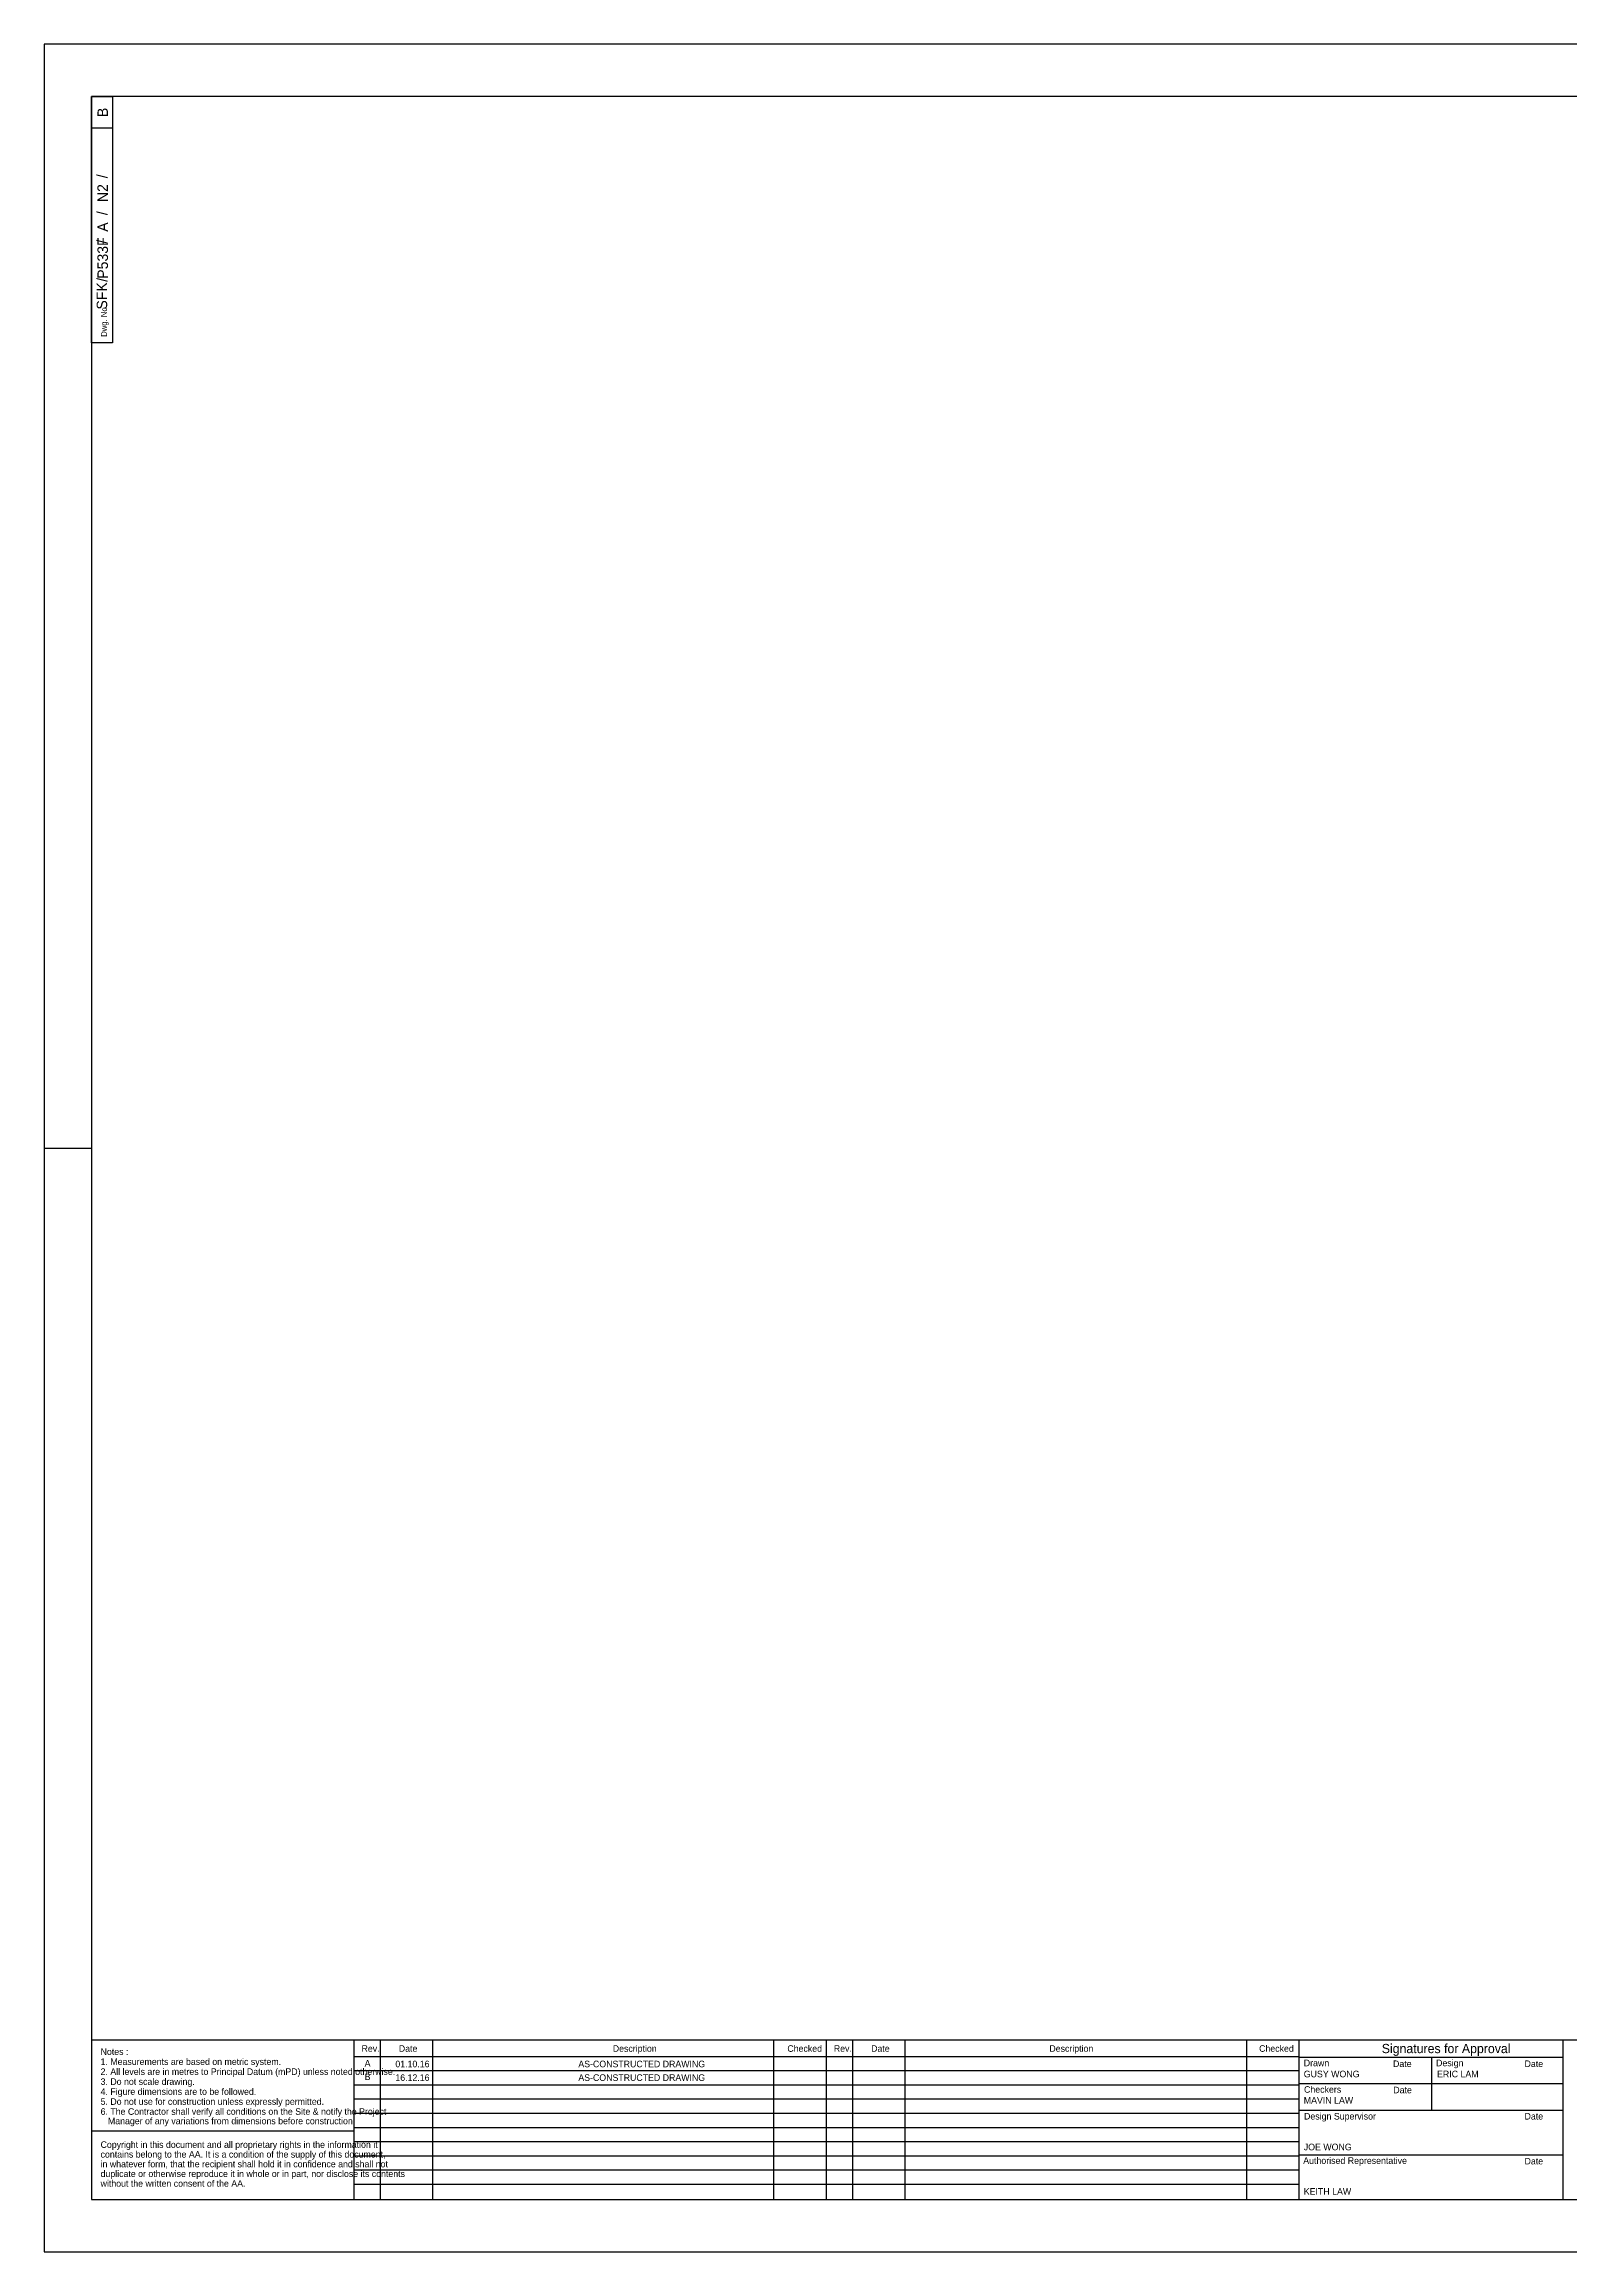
# Model space of a CAD drawing. Extents: x 811101.77 to 811103.08, y 822273.92 to 822274.76.
# Drawn here: x 811101.772 to 811102.353, y 822273.916 to 822274.757 of the extents above; entities that cross this region are included whole.
import ezdxf

# ---------------------------------------------------------------- set-up
doc = ezdxf.new("R2010")
doc.units = 0
for name, color, linetype in [('Level 1', 7, 'Continuous'), ('Level 63', 7, 'Continuous'), ('MAJ010__', 7, 'Continuous')]:
    doc.layers.add(name, color=color, linetype=linetype)

msp = doc.modelspace()

# ---------------------------------------------------------------- linework, layer by layer
at = {"layer": 'Level 1'}
msp.add_lwpolyline([(811101.7719, 822273.9159), (811102.9599, 822273.9159), (811102.9599, 822274.7569), (811101.7719, 822274.7569)], close=True, dxfattribs=at)
at = {"layer": 'Level 63'}
for p, q in [((811101.7979, 822274.72485), (811101.7899, 822274.72485)), ((811101.7719, 822274.3364), (811101.7899, 822274.3364)), ((811102.9399, 822273.9965), (811101.7899, 822273.9965)), ((811101.89, 822273.9359), (811101.89, 822273.9965)), ((811101.9, 822273.9359), (811101.9, 822273.9965)), ((811101.92, 822273.9359), (811101.92, 822273.9965)), ((811102.0499, 822273.9359), (811102.0499, 822273.9965)), ((811102.0699, 822273.9359), (811102.0699, 822273.9965)), ((811102.0799, 822273.9359), (811102.0799, 822273.9965)), ((811102.0999, 822273.9359), (811102.0999, 822273.9965)), ((811102.23, 822273.9359), (811102.23, 822273.9965)), ((811102.25, 822273.9359), (811102.25, 822273.9965)), ((811102.3505, 822273.9359), (811102.3505, 822273.9965)), ((811102.25, 822273.9902), (811101.89, 822273.9902)), ((811102.25, 822273.9848), (811101.89, 822273.9848)), ((811102.25, 822273.99), (811102.3505, 822273.99)), ((811102.3005, 822273.9699), (811102.3005, 822273.99)), ((811102.25, 822273.9794), (811101.89, 822273.9794)), ((811102.25, 822273.98), (811102.3506, 822273.98)), ((811102.25, 822273.974), (811101.89, 822273.974)), ((811102.25, 822273.9686), (811101.89, 822273.9686)), ((811102.25, 822273.9699), (811102.3505, 822273.9699)), ((811101.89, 822273.9619), (811101.7899, 822273.9619)), ((811102.25, 822273.9632), (811101.89, 822273.9632)), ((811102.25, 822273.9578), (811101.89, 822273.9578)), ((811102.25, 822273.9524), (811101.89, 822273.9524)), ((811102.25, 822273.9528), (811102.3505, 822273.9528)), ((811102.25, 822273.947), (811101.89, 822273.947)), ((811102.25, 822273.9416), (811101.89, 822273.9416))]:
    msp.add_line(p, q, dxfattribs=at)
for points in [[(811101.7899, 822273.9359), (811102.9399, 822273.9359), (811102.9399, 822274.7369), (811101.7899, 822274.7369)], [(811101.7899, 822274.7369), (811101.7979, 822274.7369), (811101.7979, 822274.64311), (811101.7899, 822274.64311)]]:
    msp.add_lwpolyline(points, close=True, dxfattribs=at)

# ---------------------------------------------------------------- texts
msp.add_text('Dwg. No.', height=0.002197, rotation=90, dxfattribs=at).set_placement((811101.7958, 822274.6454))
for s, height, p in [('Notes :', 0.0025, (811101.7934, 822273.9909)), ('Rev.', 0.0025, (811101.8928, 822273.9921)), ('Date', 0.0025, (811101.907, 822273.9921)), ('Description', 0.0025002, (811101.9885, 822273.9921)), ('Checked', 0.0025, (811102.055, 822273.9921)), ('Rev.', 0.0025, (811102.0727, 822273.9921)), ('Date', 0.0025, (811102.0869, 822273.9921)), ('Description', 0.0025002, (811102.1548, 822273.9921)), ('Checked', 0.0025, (811102.2347, 822273.9921)), ('Signatures for Approval', 0.00351, (811102.2814, 822273.9916)), ('2. All levels are in metres to Principal Datum (mPD) unless noted otherwise.', 0.0024996, (811101.7934, 822273.9833)), ('1. Measurements are based on metric system.', 0.0025002, (811101.7934, 822273.9871)), ('A', 0.0025, (811101.89398, 822273.9865)), ('B', 0.0025, (811101.89398, 822273.98131)), ('01.10.16', 0.0025, (811101.90568, 822273.98621)), ('16.12.16', 0.0025, (811101.90568, 822273.98102)), ('AS-CONSTRUCTED DRAWING', 0.0025002, (811101.97538, 822273.98621)), ('AS-CONSTRUCTED DRAWING', 0.0025002, (811101.97538, 822273.98102)), ('GUSY WONG', 0.002507, (811102.2517, 822273.98239)), ('Drawn', 0.002507, (811102.2517, 822273.9866)), ('Date', 0.002507, (811102.2857, 822273.9863)), ('Design', 0.002507, (811102.3021, 822273.9866)), ('ERIC LAM', 0.002507, (811102.30246, 822273.98239)), ('Date', 0.002507, (811102.3358, 822273.9863)), ('4. Figure dimensions are to be followed.', 0.0025002, (811101.7934, 822273.9757)), ('3. Do not scale drawing.', 0.0025002, (811101.7934, 822273.9795)), ('5. Do not use for construction unless expressly permitted.', 0.0025002, (811101.7934, 822273.9719)), ('Checkers', 0.002507, (811102.2518, 822273.9765)), ('MAVIN LAW', 0.002507, (811102.2517, 822273.97237)), ('Date', 0.002507, (811102.2858, 822273.9763)), ('6. The Contractor shall verify all conditions on the Site & notify the Project ', 0.0024996, (811101.7934, 822273.9681)), ('Manager of any variations from dimensions before construction.', 0.0024996, (811101.7962, 822273.9645)), ('Design Supervisor', 0.0025068, (811102.2518, 822273.9663)), ('Date', 0.002507, (811102.3358, 822273.9663)), ('Copyright in this document and all proprietary rights in the information it ', 0.0024996, (811101.7934, 822273.9555)), ('contains belong to the AA. It is a condition of the supply of this document, ', 0.0024996, (811101.7934, 822273.9518)), ('in whatever form, that the recipient shall hold it in confidence and shall not ', 0.0024996, (811101.7934, 822273.9481)), ('Authorised Representative', 0.0025068, (811102.2515, 822273.9494)), ('JOE WONG', 0.002507, (811102.2517, 822273.95459)), ('Date', 0.002507, (811102.3358, 822273.9492)), ('without the written consent of the AA. ', 0.0024996, (811101.7934, 822273.9407)), ('duplicate or otherwise reproduce it in whole or in part, nor disclose its contents ', 0.0024996, (811101.7934, 822273.9444)), ('KEITH LAW', 0.002507, (811102.2517, 822273.93766))]:
    msp.add_text(s, height=height, dxfattribs=at).set_placement(p)
at = {"layer": 'MAJ010__'}
for s, height, p in [('B', 0.004, (811101.7962, 822274.72913)), ('/', 0.004, (811101.796, 822274.70583)), ('N2', 0.003997, (811101.7962, 822274.69674)), ('/', 0.004, (811101.796, 822274.69175)), ('/', 0.004, (811101.796, 822274.6809)), ('P533F', 0.003997, (811101.7962, 822274.66754)), ('A', 0.004, (811101.7962, 822274.68543)), ('/', 0.004, (811101.796, 822274.66636)), ('SFK', 0.003997, (811101.7959, 822274.6558))]:
    msp.add_text(s, height=height, rotation=90, dxfattribs=at).set_placement(p)

doc.saveas('drawing.dxf')
